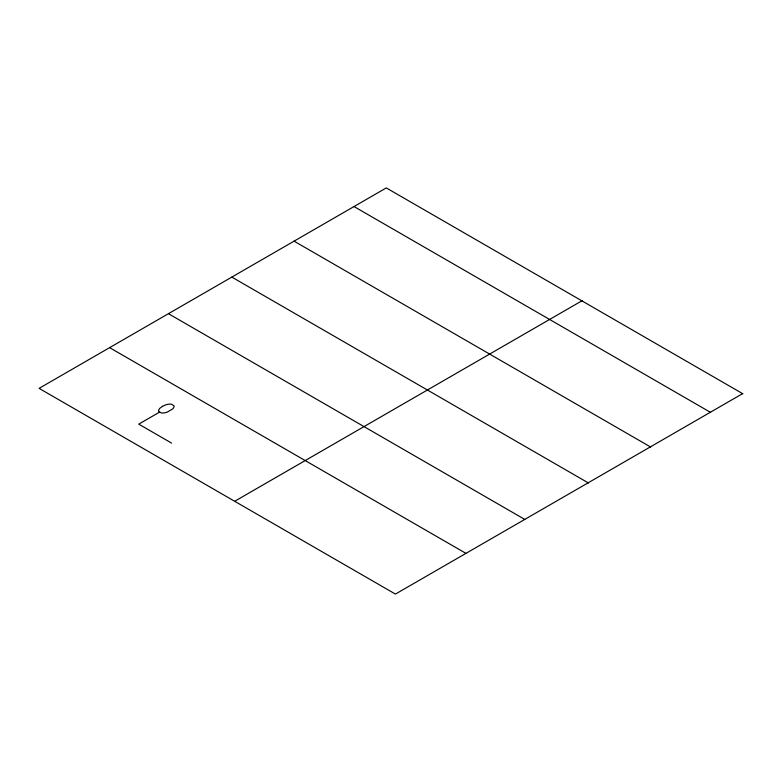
<?xml version="1.0" encoding="UTF-8"?>
<svg xmlns="http://www.w3.org/2000/svg" width="782" height="782" viewBox="0 0 782 782"><rect width="100%" height="100%" fill="white"/><g stroke="black" fill="none" stroke-linecap="round" stroke-linejoin="round"><path stroke-width="1.17" d="M39.1 388.361L386.288 187.915L742.9 393.805M159.587 412.104L138.746 424.137L171.581 443.091M235.255 500.949L582.443 300.503M742.617 393.639L395.428 594.085L39.667 388.693M354.021 206.546L710.633 412.427M294.071 241.159L650.683 447.05M231.824 277.092L588.435 482.983M169.01 314.022L524.761 519.414M110.194 347.98L465.945 553.373M162.49 406.327L160.105 408.077A10.958 6.324 0 0 0 158.854 409.729A6.93 4.008 0 0 0 158.697 411.41L161.375 412.964A6.93 4.008 0 0 0 164.288 412.867A10.958 6.324 0 0 0 167.153 412.153L172.568 409.025A10.958 6.324 0 0 0 173.819 407.363A6.93 4.008 0 0 0 173.975 405.682L171.297 404.138A6.93 4.008 0 0 0 168.384 404.235A10.958 6.324 0 0 0 165.51 404.949L162.49 406.327"/></g></svg>
